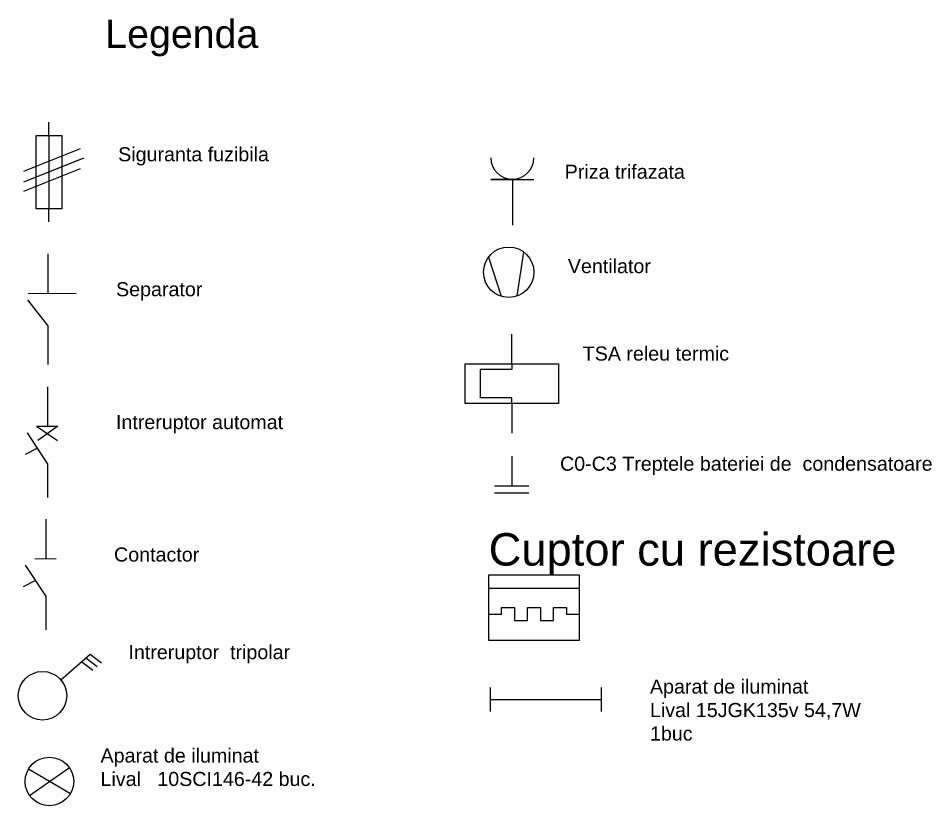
# Model space of a CAD drawing. Header units: millimetres. Extents: x 183 to 844, y 11 to 367.
# Drawn here: x 681.3 to 843.6, y 140.2 to 280 of the extents above; entities that cross this region are included whole.
import ezdxf

# ---------------------------------------------------------------- set-up
doc = ezdxf.new("R2010")
doc.units = ezdxf.units.MM
doc.styles.get("Standard").update_dxf_attribs({"font": 'arial.ttf'})

msp = doc.modelspace()

# ---------------------------------------------------------------- linework, layer by layer
for p, q in [((686.69, 259.21), (686.69, 261.52)), ((686.69, 259.21), (686.69, 246.18)), ((682.25, 252.83), (692.33, 256.86)), ((682.26, 250.93), (692.34, 254.96)), ((682.26, 250.93), (692.34, 254.96)), ((682.26, 250.93), (692.34, 254.96)), ((682.26, 250.93), (692.34, 254.96)), ((682.86, 251.17), (692.94, 255.2)), ((682.26, 249.27), (692.34, 253.3)), ((769.04, 251.39), (765.19, 251.39)), ((765.19, 251.39), (772.88, 251.39)), ((769.04, 251.39), (769.04, 243.28)), ((686.69, 243.87), (686.69, 246.18)), ((686.49, 238.14), (686.49, 231.14)), ((764.83, 237.6), (767.05, 230.63)), ((769.89, 230.68), (771.09, 238.48)), ((683.02, 231.11), (691.57, 231.2)), ((686.49, 225.44), (682.93, 229.97)), ((686.49, 225.44), (686.49, 218.5)), ((768.95, 218.65), (768.95, 223.89)), ((768.95, 217.65), (763.39, 217.65)), ((763.39, 212.57), (763.39, 217.65)), ((768.95, 218.65), (768.95, 217.65)), ((686.47, 214.55), (686.47, 207.56)), ((768.95, 212.57), (763.39, 212.57)), ((768.95, 211.57), (768.95, 212.57)), ((768.95, 211.57), (768.95, 206.33)), ((686.47, 200.93), (682.91, 206.38)), ((684.52, 207.54), (688.31, 207.58)), ((684.52, 207.54), (688.2, 205.03)), ((688.31, 207.58), (684.76, 205.03)), ((684.69, 203.66), (682.47, 202.53)), ((768.93, 202.22), (768.93, 196.95)), ((686.47, 200.93), (686.47, 194.91)), ((765.87, 196.95), (768.93, 196.95)), ((768.93, 196.95), (771.99, 196.95)), ((765.87, 195.71), (768.93, 195.71)), ((768.93, 195.71), (771.99, 195.71)), ((686.13, 191.03), (686.13, 184.04)), ((684.18, 184.02), (687.96, 184.06)), ((686.13, 177.41), (682.56, 182.86)), ((684.34, 180.14), (682.12, 179.01)), ((764.83, 178.8), (780.96, 178.8)), ((686.13, 177.41), (686.13, 171.39)), ((767.13, 174.19), (767.13, 175.34)), ((767.13, 175.34), (769.43, 175.34)), ((769.43, 175.34), (769.43, 173.03)), ((771.74, 173.03), (771.74, 175.34)), ((771.74, 175.34), (774.04, 175.34)), ((774.04, 175.34), (774.04, 173.03)), ((776.35, 173.03), (776.35, 175.34)), ((776.35, 175.34), (778.65, 175.34)), ((778.65, 175.34), (778.65, 174.19)), ((764.83, 174.19), (767.13, 174.19)), ((778.65, 174.19), (780.96, 174.19)), ((769.43, 173.03), (771.74, 173.03)), ((774.04, 173.03), (776.35, 173.03)), ((688.8, 162.53), (694, 167.08)), ((692.49, 165.77), (694.53, 164.24)), ((693.25, 166.43), (695.28, 164.9)), ((694, 167.08), (696.03, 165.56)), ((765.1, 161.14), (765.1, 156.88)), ((784.82, 161.14), (784.82, 156.88)), ((765.1, 159.01), (784.82, 159.01)), ((690.51, 142.29), (683.08, 146.65)), ((683.26, 142), (690.33, 146.94))]:
    msp.add_line(p, q)
for points in [[(684.41, 259.21), (688.98, 259.21), (688.98, 246.18), (684.41, 246.18)], [(760.66, 218.65), (777.24, 218.65), (777.24, 211.57), (760.66, 211.57)], [(764.83, 169.58), (780.96, 169.58), (780.96, 181.1), (764.83, 181.1)]]:
    msp.add_lwpolyline(points, close=True)
for centre, radius in [((768.4, 234.9), 4.48), ((685.56, 159.69), 4.31), ((686.79, 144.47), 4.31)]:
    msp.add_circle(centre, radius)
msp.add_arc((769.04, 255.24), 3.84, 180, 0)

# ---------------------------------------------------------------- texts
at = {"attachment_point": 1}
for s, width, gutter_width, heights, insert, char_height in [('Legenda ', 97.9348, 25, [0], (696.71, 279.73), 5), ('Siguranta fuzibila ', 48.9674, 12.5, [0], (699, 257.1), 2.5), ('Priza trifazata', 48.9674, 12.5, [0], (778.34, 254), 2.5), ('Ventilator', 48.9674, 12.5, [0], (778.9, 237.24), 2.5), ('Separator ', 48.9674, 12.5, [0], (698.63, 233.13), 2.5), ('TSA releu termic', 48.9674, 12.5, [2.54], (781.54, 221.71), 2.5), ('Intreruptor automat', 48.9674, 12.5, [0], (698.61, 209.54), 2.5), ('C0-C3 Treptele bateriei de  condensatoare', 67.6643, 12.5, [2.54], (777.51, 202.15), 2.5), ('Cuptor cu rezistoare', 3520.8085, 28.8, [0], (764.83, 188.56), 5.7609), ('Contactor', 48.9674, 12.5, [0], (698.27, 186.02), 2.5), ('Intreruptor  tripolar', 48.9674, 12.5, [0], (700.83, 168.69), 2.5), ('Aparat de iluminat\\PLival 15JGK135v 54,7W \\P1buc', 41.1923, 12.5, [0], (793.49, 162.57), 2.5), ('Aparat de iluminat \\PLival   10SCI146-42 buc.', 41.1923, 12.5, [0], (695.87, 150.33), 2.5)]:
    msp.add_mtext_dynamic_manual_height_columns(s, width=width, gutter_width=gutter_width, heights=heights, dxfattribs=dict(at, insert=insert, char_height=char_height))

doc.saveas('drawing.dxf')
